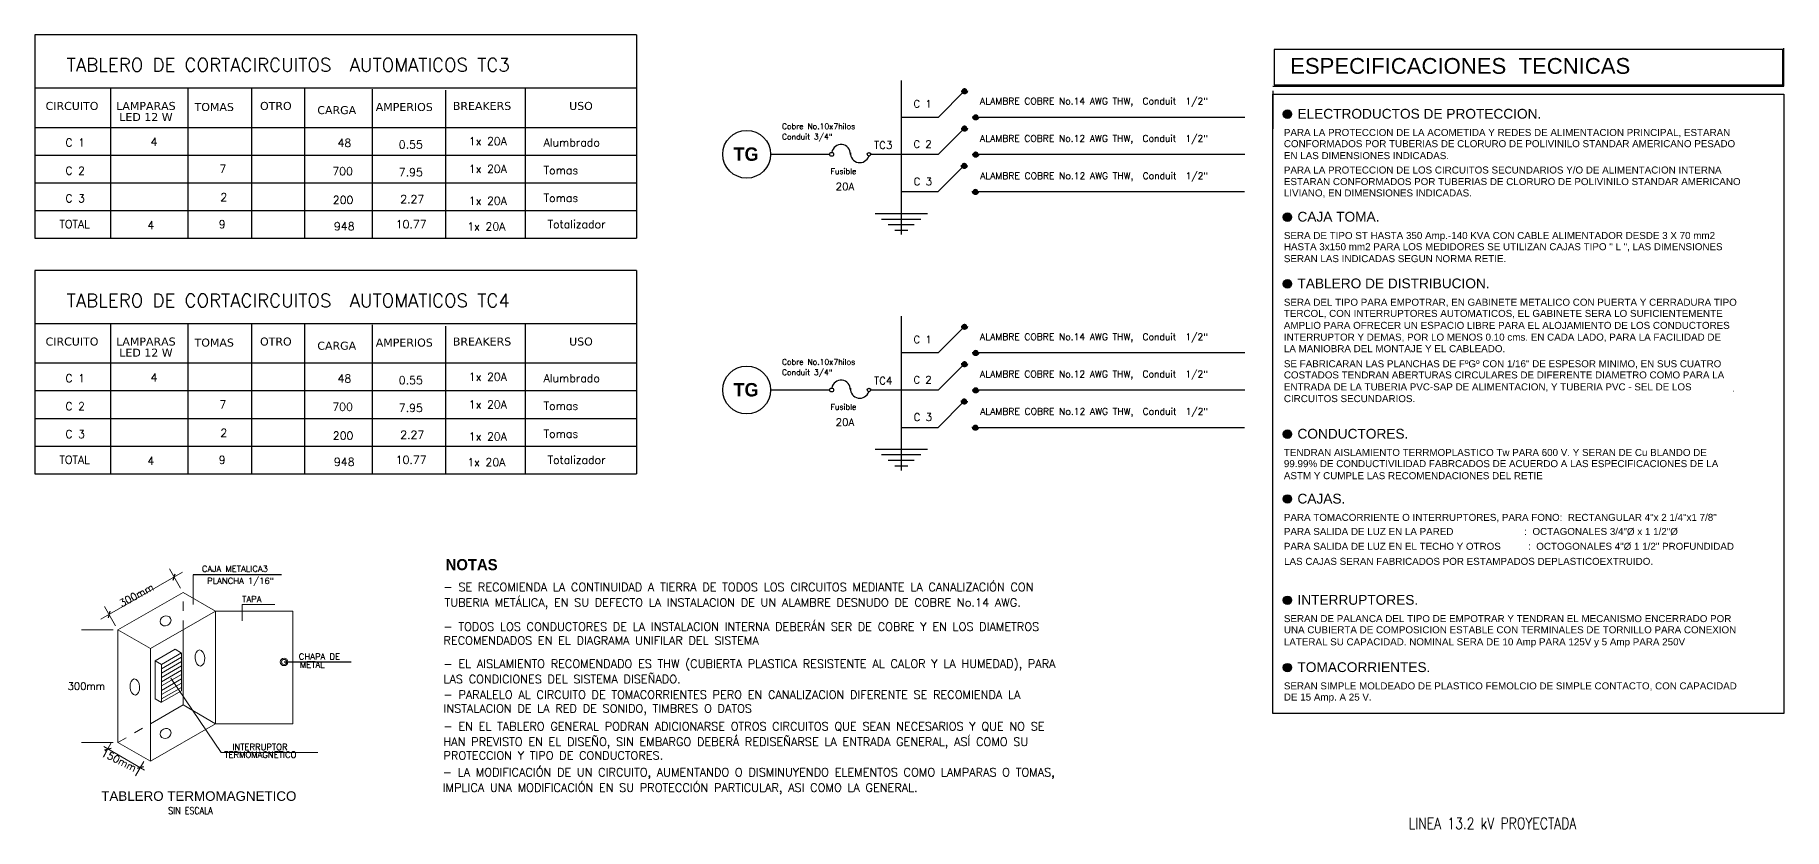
# Model space of a CAD drawing. Extents: x 876.5 to 905.5, y -313.4 to -291.
# Drawn here: x 887.09 to 905.53, y -299.37 to -290.99 of the extents above; entities that cross this region are included whole.
import ezdxf

# ---------------------------------------------------------------- set-up
doc = ezdxf.new("R2010")
doc.units = 0
doc.header["$LTSCALE"] = 0.01
for name, pattern in [('CONTINUA', [0]), ('DASHED2', [0.28575, 0.1905, -0.09525]), ('ISO dash', [15, 12, -3])]:
    doc.linetypes.add(name, pattern=pattern)
doc.layers.get('0').update_dxf_attribs({"linetype": 'CONTINUOUS'})
doc.styles.add('A-2', font='swissel.ttf', dxfattribs={"height": 0.1})
doc.styles.add('ARIAL', font='arial.ttf')
doc.styles.add('ROMANS', font='romans.shx')
doc.styles.add('STYLE3', font='verdana.ttf', dxfattribs={"height": 0.15})
doc.styles.add('STYLE4', font='', dxfattribs={"height": 0.3})
doc.styles.add('STYLE5', font='simplex.shx', dxfattribs={"height": 2.6})
doc.styles.add('STYLE6', font='simplex.shx', dxfattribs={"height": 0.15})
doc.styles.add('TEXTO EJES', font='swissek.ttf', dxfattribs={"height": 0.25})
doc.styles.add('VIGAS', font='swisse.ttf', dxfattribs={"width": 1.2, "height": 0.15})
doc.styles.get('STYLE4').set_extended_font_data('Modern No. 20', bold=True)

msp = doc.modelspace()

# ---------------------------------------------------------------- hatches: boundary and pattern name
at = {"linetype": 'DASHED2'}
for points in [[(896.918, -291.582, 1), (896.859, -291.582, 1)], [(897.037, -291.858, 1), (896.977, -291.858, 1)], [(896.918, -291.976, 1), (896.859, -291.976, 1)], [(897.037, -292.251, 1), (896.977, -292.251, 1)], [(896.916, -292.37, 1), (896.856, -292.37, 1)], [(897.034, -292.645, 1), (896.974, -292.645, 1)], [(896.918, -294.068, 1), (896.859, -294.068, 1)], [(897.037, -294.344, 1), (896.977, -294.344, 1)], [(896.918, -294.462, 1), (896.859, -294.462, 1)], [(896.916, -294.856, 1), (896.856, -294.856, 1)], [(897.037, -294.738, 1), (896.977, -294.738, 1)], [(897.034, -295.132, 1), (896.974, -295.132, 1)]]:
    msp.add_hatch(color=7, dxfattribs=at).paths.add_polyline_path(points)
for points in [[(900.338, -291.827, 1), (900.248, -291.827, 1)], [(900.338, -292.914, 1), (900.248, -292.914, 1)], [(900.338, -293.618, 1), (900.248, -293.618, 1)], [(900.338, -295.204, 1), (900.248, -295.204, 1)], [(900.338, -295.888, 1), (900.248, -295.888, 1)], [(900.338, -296.957, 1), (900.248, -296.957, 1)], [(900.338, -297.667, 1), (900.248, -297.667, 1)]]:
    msp.add_hatch(color=7).paths.add_polyline_path(points)

# ---------------------------------------------------------------- linework, layer by layer
at = {"color": 7}
for p, q in [((887.088, -290.992), (887.088, -293.137)), ((893.43, -290.992), (887.088, -290.992)), ((893.43, -290.992), (893.43, -293.137)), ((905.516, -291.144), (900.152, -291.144)), ((900.152, -291.144), (900.152, -291.519)), ((905.516, -291.519), (905.516, -291.144)), ((905.529, -291.532), (905.529, -291.13)), ((893.43, -291.554), (887.088, -291.554)), ((887.889, -293.137), (887.889, -291.554)), ((887.889, -293.137), (887.889, -291.554)), ((888.703, -293.137), (888.703, -291.554)), ((888.703, -293.137), (888.703, -291.554)), ((889.373, -293.137), (889.373, -291.554)), ((889.373, -293.137), (889.373, -291.554)), ((889.933, -293.137), (889.933, -291.554)), ((889.933, -293.137), (889.933, -291.554)), ((892.26, -293.137), (892.26, -291.554)), ((892.26, -293.137), (892.26, -291.554)), ((896.222, -291.473), (896.222, -293.099)), ((900.139, -291.532), (905.529, -291.532)), ((900.152, -291.519), (905.516, -291.519)), ((890.645, -293.137), (890.645, -291.565)), ((890.645, -293.137), (890.645, -291.565)), ((891.42, -293.137), (891.42, -291.576)), ((891.42, -293.137), (891.42, -291.576)), ((896.613, -291.858), (896.889, -291.582)), ((900.139, -291.582), (900.139, -291.984)), ((900.139, -298.151), (900.139, -291.617)), ((900.139, -291.617), (905.529, -291.617)), ((905.529, -291.617), (905.529, -298.151)), ((896.219, -291.858), (896.613, -291.858)), ((897.007, -291.858), (899.843, -291.858)), ((887.088, -291.967), (893.43, -291.967)), ((896.613, -292.251), (896.889, -291.976)), ((887.088, -292.259), (893.43, -292.259)), ((894.843, -292.251), (894.959, -292.251)), ((894.959, -292.251), (895.468, -292.251)), ((895.901, -292.251), (896.222, -292.251)), ((896.219, -292.251), (896.613, -292.251)), ((897.007, -292.251), (899.843, -292.251)), ((896.61, -292.645), (896.886, -292.37)), ((887.088, -292.552), (893.43, -292.552)), ((896.217, -292.645), (896.61, -292.645)), ((897.004, -292.645), (899.84, -292.645)), ((887.088, -292.844), (893.43, -292.844)), ((895.946, -292.875), (896.497, -292.875)), ((896.015, -292.934), (896.428, -292.934)), ((896.084, -292.993), (896.359, -292.993)), ((887.088, -293.137), (893.43, -293.137)), ((896.153, -293.052), (896.291, -293.052)), ((887.088, -293.478), (887.088, -295.623)), ((893.43, -293.478), (887.088, -293.478)), ((893.43, -293.478), (893.43, -295.623)), ((893.43, -294.041), (887.088, -294.041)), ((887.889, -295.623), (887.889, -294.041)), ((887.889, -295.623), (887.889, -294.041)), ((888.703, -295.623), (888.703, -294.041)), ((888.703, -295.623), (888.703, -294.041)), ((889.373, -295.623), (889.373, -294.041)), ((889.373, -295.623), (889.373, -294.041)), ((889.933, -295.623), (889.933, -294.041)), ((889.933, -295.623), (889.933, -294.041)), ((890.645, -295.623), (890.645, -294.052)), ((890.645, -295.623), (890.645, -294.052)), ((891.42, -295.623), (891.42, -294.063)), ((891.42, -295.623), (891.42, -294.063)), ((892.26, -295.623), (892.26, -294.041)), ((892.26, -295.623), (892.26, -294.041)), ((896.222, -293.96), (896.222, -295.586)), ((896.613, -294.344), (896.889, -294.068)), ((887.088, -294.453), (893.43, -294.453)), ((896.219, -294.344), (896.613, -294.344)), ((896.613, -294.738), (896.889, -294.462)), ((897.007, -294.344), (899.843, -294.344)), ((887.088, -294.745), (893.43, -294.745)), ((894.843, -294.738), (894.959, -294.738)), ((894.959, -294.738), (895.468, -294.738)), ((895.901, -294.738), (896.222, -294.738)), ((896.219, -294.738), (896.613, -294.738)), ((896.61, -295.132), (896.886, -294.856)), ((897.007, -294.738), (899.843, -294.738)), ((887.088, -295.038), (893.43, -295.038)), ((896.217, -295.132), (896.61, -295.132)), ((897.004, -295.132), (899.84, -295.132)), ((887.088, -295.33), (893.43, -295.33)), ((895.946, -295.361), (896.497, -295.361)), ((896.015, -295.42), (896.428, -295.42)), ((896.084, -295.479), (896.359, -295.479)), ((896.153, -295.538), (896.291, -295.538)), ((887.088, -295.623), (893.43, -295.623)), ((889.687, -296.688), (888.755, -296.688)), ((889.714, -297.607), (890.423, -297.607)), ((905.529, -298.151), (900.139, -298.151))]:
    msp.add_line(p, q, dxfattribs=at)
at = {"color": 7, "lineweight": 5}
for p, q in [((904.994, -294.752), (904.997, -294.752)), ((904.997, -294.752), (904.994, -294.752)), ((904.994, -294.752), (904.997, -294.752)), ((904.997, -294.752), (904.994, -294.752))]:
    msp.add_line(p, q, dxfattribs=at)
at = {"color": 7, "linetype": 'Continuous', "lineweight": 9, "ltscale": 9}
for p, q in [((888.642, -296.661), (887.783, -297.157)), ((888.624, -296.829), (888.506, -296.625)), ((887.938, -297.225), (887.82, -297.021)), ((887.913, -297.269), (887.577, -297.269)), ((887.913, -298.457), (887.577, -298.457)), ((887.893, -298.461), (887.806, -298.612)), ((887.856, -298.525), (887.813, -298.5)), ((887.856, -298.525), (888.199, -298.723)), ((888.236, -298.659), (888.149, -298.81)), ((888.199, -298.723), (888.242, -298.748))]:
    msp.add_line(p, q, dxfattribs=at)
at = {"color": 7, "linetype": 'ByBlock', "lineweight": -2}
for p, q in [((888.546, -296.745), (888.565, -296.677)), ((887.879, -297.073), (887.861, -297.141)), ((887.822, -298.534), (887.89, -298.516)), ((888.233, -298.714), (888.165, -298.732))]:
    msp.add_line(p, q, dxfattribs=at)
at = {"color": 7, "linetype": 'CONTINUA', "lineweight": 9}
for p, q in [((888.755, -296.688), (888.755, -297.003)), ((889.618, -297.001), (889.273, -297.001)), ((889.273, -297.001), (889.273, -297.175)), ((888.649, -298.061), (888.649, -297.269)), ((888.354, -297.595), (888.565, -297.473)), ((888.354, -297.995), (888.354, -297.595)), ((888.354, -297.595), (888.422, -297.635)), ((888.421, -297.634), (888.632, -297.512)), ((888.421, -297.68), (888.632, -297.558)), ((888.421, -297.725), (888.632, -297.603)), ((888.421, -298.033), (888.421, -297.634)), ((888.565, -297.473), (888.633, -297.513)), ((888.632, -297.911), (888.632, -297.512)), ((888.421, -297.77), (888.632, -297.648)), ((888.421, -297.816), (888.632, -297.694)), ((888.421, -297.861), (888.632, -297.739)), ((888.421, -297.907), (888.632, -297.785)), ((889.051, -298.562), (888.52, -297.779)), ((888.354, -297.995), (888.422, -298.034)), ((888.421, -297.952), (888.632, -297.83)), ((888.421, -297.998), (888.632, -297.876)), ((888.421, -298.033), (888.632, -297.911)), ((888.306, -298.259), (888.649, -298.061)), ((888.992, -298.259), (888.649, -298.061)), ((890.072, -298.562), (889.051, -298.562))]:
    msp.add_line(p, q, dxfattribs=at)
at = {"color": 7, "linetype": 'CONTINUA', "lineweight": 20}
for p, q in [((887.963, -297.269), (888.649, -296.873)), ((888.992, -297.071), (888.649, -296.873)), ((888.306, -297.467), (888.992, -297.071)), ((888.992, -297.071), (889.807, -297.071)), ((888.992, -298.259), (888.992, -297.071)), ((889.807, -297.071), (889.807, -298.259)), ((887.963, -298.457), (887.963, -297.269)), ((888.306, -297.467), (887.963, -297.269)), ((888.306, -298.655), (888.306, -297.467)), ((888.306, -298.655), (888.992, -298.259)), ((888.992, -298.259), (889.807, -298.259)), ((888.306, -298.655), (887.963, -298.457))]:
    msp.add_line(p, q, dxfattribs=at)
at = {"color": 7, "linetype": 'ISO dash', "lineweight": 0, "ltscale": 0.007}
for p, q in [((888.649, -297.269), (888.649, -296.873)), ((887.963, -298.457), (888.306, -298.259))]:
    msp.add_line(p, q, dxfattribs=at)
at = {"color": 7, "linetype": 'DASHED2'}
for centre in [(896.889, -291.582), (897.007, -291.858), (896.889, -291.976), (897.007, -292.251), (896.886, -292.37), (897.004, -292.645), (896.889, -294.068), (897.007, -294.344), (896.889, -294.462), (896.886, -294.856), (897.007, -294.738), (897.004, -295.132)]:
    msp.add_circle(centre, 0.03, dxfattribs=at)
at = {"color": 7}
for centre, radius in [((900.293, -291.827), 0.0449), ((894.592, -292.251), 0.252), ((895.488, -292.251), 0.0206), ((895.488, -292.251), 5.315747841905249e-14), ((895.882, -292.251), 0.0185), ((895.882, -292.251), 2.797762022055394e-15), ((900.293, -292.914), 0.0449), ((900.293, -293.618), 0.0449), ((894.592, -294.738), 0.252), ((895.488, -294.738), 0.0206), ((895.488, -294.738), 5.315747841905249e-14), ((895.882, -294.738), 0.0185), ((895.882, -294.738), 2.797762022055394e-15), ((900.293, -295.204), 0.0449), ((900.293, -295.888), 0.0449), ((900.293, -296.957), 0.0449), ((900.293, -297.667), 0.0449)]:
    msp.add_circle(centre, radius, dxfattribs=at)
at = {"color": 7, "linetype": 'CONTINUA', "lineweight": 9}
for radius in [0.0396, 0.0264]:
    msp.add_circle((889.714, -297.607), radius, dxfattribs=at)
at = {"color": 7}
for centre, radius, start, end in [((895.587, -292.246), 0.0986, 356.7389, 171.2864), ((895.784, -292.24), 0.0991, 176.7667, 342.4444), ((895.587, -294.732), 0.0986, 356.7389, 171.2864), ((895.784, -294.726), 0.0991, 176.7667, 342.4444)]:
    msp.add_arc(centre, radius, start, end, dxfattribs=at)
at = {"color": 7, "linetype": 'CONTINUA', "lineweight": 9}
for centre, major_axis, ratio in [((888.465, -297.174), (0.053, 0.0265), 0.856594), ((888.827, -297.566), (-0.0057, 0.0851), 0.595093), ((888.141, -297.872), (-0.0057, 0.0851), 0.595093), ((888.465, -298.362), (0.053, 0.0265), 0.856594)]:
    msp.add_ellipse(centre, major_axis=major_axis, ratio=ratio, dxfattribs=at)

# ---------------------------------------------------------------- texts
at = {"color": 7}
for s, height, style, p in [('TABLERO DE CORTACIRCUITOS  AUTOMATICOS TC3', 0.14062, 'STYLE5', (887.423, -291.378)), ('ESPECIFICACIONES  TECNICAS', 0.1668, 'TEXTO EJES', (900.322, -291.402)), ('CIRCUITO', 0.0844, 'STYLE3', (887.2, -291.783)), ('LAMPARAS', 0.0844, 'STYLE3', (887.945, -291.783)), ('TOMAS', 0.0844, 'STYLE3', (888.771, -291.794)), ('OTRO', 0.0844, 'STYLE3', (889.461, -291.783)), ('AMPERIOS', 0.0844, 'STYLE3', (890.681, -291.794)), ('BREAKERS', 0.0844, 'STYLE3', (891.494, -291.783)), ('USO', 0.0844, 'STYLE3', (892.72, -291.783)), ('LED 12 W', 0.0844, 'STYLE3', (887.977, -291.9)), ('CARGA ', 0.0844, 'STYLE3', (890.065, -291.827)), ('ELECTRODUCTOS DE PROTECCION.', 0.1032, 'VIGAS', (900.399, -291.875)), ('C 1', 0.0844, 'STYLE6', (887.408, -292.17)), ('4', 0.0844, 'STYLE6', (888.307, -292.161)), ('48', 0.0844, 'STYLE6', (890.279, -292.173)), ('0.55', 0.0844, 'STYLE6', (890.924, -292.191)), ('1x 20A', 0.0844, 'STYLE6', (891.662, -292.155)), ('Alumbrado ', 0.0844, 'STYLE6', (892.451, -292.169)), ('CONFORMADOS POR TUBERIAS DE CLORURO DE POLIVINILO STANDAR AMERICANO PESADO', 0.07404, 'A-2', (900.256, -292.176)), ('PARA LA PROTECCION DE LA ACOMETIDA Y REDES DE ALIMENTACION PRINCIPAL, ESTARAN', 0.07404, 'A-2', (900.256, -292.058)), ('EN LAS DIMENSIONES INDICADAS.', 0.07404, 'A-2', (900.256, -292.302)), ('C 2', 0.0844, 'STYLE6', (887.408, -292.466)), ('7', 0.0844, 'STYLE6', (889.033, -292.447)), ('700', 0.0844, 'STYLE6', (890.223, -292.472)), ('7.95', 0.0844, 'STYLE6', (890.924, -292.483)), ('1x 20A', 0.0844, 'STYLE6', (891.662, -292.447)), ('Tomas', 0.0844, 'STYLE6', (892.451, -292.462)), ('PARA LA PROTECCION DE LOS CIRCUITOS SECUNDARIOS Y/O DE ALIMENTACION INTERNA', 0.07404, 'A-2', (900.256, -292.454)), ('ESTARAN CONFORMADOS POR TUBERIAS DE CLORURO DE POLIVINILO STANDAR AMERICANO', 0.07404, 'A-2', (900.256, -292.576)), ('LIVIANO, EN DIMENSIONES INDICADAS.', 0.07404, 'A-2', (900.256, -292.696)), ('C 3', 0.0844, 'STYLE6', (887.408, -292.758)), ('2', 0.0844, 'STYLE6', (889.042, -292.746)), ('200', 0.0844, 'STYLE6', (890.228, -292.775)), ('2.27', 0.0844, 'STYLE6', (890.939, -292.767)), ('1x 20A', 0.0844, 'STYLE6', (891.662, -292.784)), ('Tomas', 0.0844, 'STYLE6', (892.451, -292.754)), ('TOTAL', 0.0844, 'STYLE6', (887.346, -293.03)), ('4', 0.0844, 'STYLE6', (888.273, -293.04)), ('9', 0.0844, 'STYLE6', (889.025, -293.031)), ('948', 0.0844, 'STYLE6', (890.24, -293.053)), ('10.77', 0.0844, 'STYLE6', (890.892, -293.031)), ('1x 20A', 0.0844, 'STYLE6', (891.646, -293.055)), ('Totalizador', 0.08437, 'STYLE6', (892.493, -293.031)), ('CAJA TOMA.', 0.1032, 'VIGAS', (900.399, -292.961)), ('SERA DE TIPO ST HASTA 350 Amp.-140 KVA CON CABLE ALIMENTADOR DESDE 3 X 70 mm2', 0.07404, 'A-2', (900.256, -293.145)), ('HASTA 3x150 mm2 PARA LOS MEDIDORES SE UTILIZAN CAJAS TIPO " L ", LAS DIMENSIONES ', 0.07404, 'A-2', (900.256, -293.263)), ('SERAN LAS INDICADAS SEGUN NORMA RETIE.', 0.07404, 'A-2', (900.256, -293.389)), ('TABLERO DE DISTRIBUCION.', 0.1032, 'VIGAS', (900.399, -293.665)), ('TABLERO DE CORTACIRCUITOS  AUTOMATICOS TC4', 0.14062, 'STYLE5', (887.423, -293.864)), ('TERCOL, CON INTERRUPTORES AUTOMATICOS, EL GABINETE SERA LO SUFICIENTEMENTE ', 0.07404, 'A-2', (900.256, -293.967)), ('SERA DEL TIPO PARA EMPOTRAR, EN GABINETE METALICO CON PUERTA Y CERRADURA TIPO', 0.07404, 'A-2', (900.256, -293.849)), ('AMPLIO PARA OFRECER UN ESPACIO LIBRE PARA EL ALOJAMIENTO DE LOS CONDUCTORES ', 0.07404, 'A-2', (900.256, -294.093)), ('CIRCUITO', 0.0844, 'STYLE3', (887.2, -294.269)), ('LAMPARAS', 0.0844, 'STYLE3', (887.945, -294.269)), ('LED 12 W', 0.0844, 'STYLE3', (887.977, -294.386)), ('TOMAS', 0.0844, 'STYLE3', (888.771, -294.28)), ('OTRO', 0.0844, 'STYLE3', (889.461, -294.269)), ('CARGA ', 0.0844, 'STYLE3', (890.065, -294.313)), ('AMPERIOS', 0.0844, 'STYLE3', (890.681, -294.28)), ('BREAKERS', 0.0844, 'STYLE3', (891.494, -294.269)), ('USO', 0.0844, 'STYLE3', (892.72, -294.269)), ('LA MANIOBRA DEL MONTAJE Y EL CABLEADO.', 0.07404, 'A-2', (900.256, -294.339)), ('INTERRUPTOR Y DEMAS, POR LO MENOS 0.10 cms. EN CADA LADO, PARA LA FACILIDAD DE ', 0.07404, 'A-2', (900.256, -294.217)), ('SE FABRICARAN LAS PLANCHAS DE FºGº CON 1/16" DE ESPESOR MINIMO, EN SUS CUATRO', 0.07404, 'A-2', (900.256, -294.498)), ('C 1', 0.0844, 'STYLE6', (887.408, -294.656)), ('4', 0.0844, 'STYLE6', (888.307, -294.647)), ('48', 0.0844, 'STYLE6', (890.279, -294.66)), ('0.55', 0.0844, 'STYLE6', (890.924, -294.677)), ('1x 20A', 0.0844, 'STYLE6', (891.662, -294.641)), ('Alumbrado ', 0.0844, 'STYLE6', (892.451, -294.656)), ('COSTADOS TENDRAN ABERTURAS CIRCULARES DE DIFERENTE DIAMETRO COMO PARA LA ', 0.07404, 'A-2', (900.256, -294.616)), ('ENTRADA DE LA TUBERIA PVC-SAP DE ALIMENTACION, Y TUBERIA PVC - SEL DE LOS ', 0.07404, 'A-2', (900.256, -294.742)), ('C 2', 0.0844, 'STYLE6', (887.408, -294.952)), ('7', 0.0844, 'STYLE6', (889.033, -294.934)), ('700', 0.0844, 'STYLE6', (890.223, -294.958)), ('1x 20A', 0.0844, 'STYLE6', (891.662, -294.933)), ('Tomas', 0.0844, 'STYLE6', (892.451, -294.948)), ('CIRCUITOS SECUNDARIOS.', 0.07404, 'A-2', (900.256, -294.866)), ('7.95', 0.0844, 'STYLE6', (890.924, -294.97)), ('C 3', 0.0844, 'STYLE6', (887.408, -295.245)), ('2', 0.0844, 'STYLE6', (889.042, -295.232)), ('200', 0.0844, 'STYLE6', (890.228, -295.262)), ('2.27', 0.0844, 'STYLE6', (890.939, -295.253)), ('1x 20A', 0.0844, 'STYLE6', (891.662, -295.271)), ('Tomas', 0.0844, 'STYLE6', (892.451, -295.241)), ('CONDUCTORES.', 0.1032, 'VIGAS', (900.399, -295.251)), ('TENDRAN AISLAMIENTO TERRMOPLASTICO Tw PARA 600 V. Y SERAN DE Cu BLANDO DE ', 0.07404, 'A-2', (900.256, -295.434)), ('TOTAL', 0.0844, 'STYLE6', (887.346, -295.516)), ('4', 0.0844, 'STYLE6', (888.273, -295.526)), ('9', 0.0844, 'STYLE6', (889.025, -295.518)), ('948', 0.0844, 'STYLE6', (890.24, -295.539)), ('10.77', 0.0844, 'STYLE6', (890.892, -295.517)), ('1x 20A', 0.0844, 'STYLE6', (891.646, -295.542)), ('Totalizador', 0.08437, 'STYLE6', (892.493, -295.518)), ('ASTM Y CUMPLE LAS RECOMENDACIONES DEL RETIE', 0.07404, 'A-2', (900.256, -295.679)), ('99.99% DE CONDUCTIVILIDAD FABRCADOS DE ACUERDO A LAS ESPECIFICACIONES DE LA ', 0.07404, 'A-2', (900.256, -295.552)), ('CAJAS.', 0.1032, 'VIGAS', (900.399, -295.936)), ('PARA TOMACORRIENTE O INTERRUPTORES, PARA FONO:  RECTANGULAR 4"x 2 1/4"x1 7/8"', 0.07404, 'A-2', (900.256, -296.119)), ('PARA SALIDA DE LUZ EN LA PARED                          :  OCTAGONALES 3/4"Ø x 1 1/2"Ø ', 0.07404, 'A-2', (900.256, -296.268)), ('PARA SALIDA DE LUZ EN EL TECHO Y OTROS          :  OCTOGONALES 4"Ø 1 1/2" PROFUNDIDAD', 0.07404, 'A-2', (900.256, -296.424)), ('LAS CAJAS SERAN FABRICADOS POR ESTAMPADOS DEPLASTICOEXTRUIDO.', 0.07404, 'A-2', (900.258, -296.583)), ('CAJA METALICA3', 0.065, 'STYLE5', (888.848, -296.657)), ('PLANCHA 1/16"', 0.065, 'STYLE5', (888.903, -296.784)), ('INTERRUPTORES.', 0.1032, 'VIGAS', (900.399, -297.004)), ('TAPA', 0.065, 'STYLE5', (889.273, -296.977)), ('SERAN DE PALANCA DEL TIPO DE EMPOTRAR Y TENDRAN EL MECANISMO ENCERRADO POR ', 0.07404, 'A-2', (900.256, -297.187)), ('UNA CUBIERTA DE COMPOSICION ESTABLE CON TERMINALES DE TORNILLO PARA CONEXION', 0.07404, 'A-2', (900.256, -297.305)), ('LATERAL SU CAPACIDAD. NOMINAL SERA DE 10 Amp PARA 125V y 5 Amp PARA 250V', 0.07404, 'A-2', (900.256, -297.432)), ('CHAPA DE', 0.065, 'STYLE5', (889.87, -297.583)), ('METAL', 0.065, 'STYLE5', (889.881, -297.668)), ('TOMACORRIENTES.', 0.1032, 'VIGAS', (900.399, -297.714)), ('SERAN SIMPLE MOLDEADO DE PLASTICO FEMOLCIO DE SIMPLE CONTACTO, CON CAPACIDAD ', 0.07404, 'A-2', (900.256, -297.897)), ('DE 15 Amp. A 25 V. ', 0.07404, 'A-2', (900.256, -298.015)), ('TERMOMAGNETICO', 0.065, 'STYLE5', (889.084, -298.619)), ('INTERRUPTOR ', 0.065, 'STYLE5', (889.169, -298.537)), ('TABLERO TERMOMAGNETICO', 0.1008, 'ARIAL', (887.787, -299.073))]:
    msp.add_text(s, height=height, dxfattribs=dict(at, style=style)).set_placement(p)
at = {"color": 7, "linetype": 'Continuous'}
for s, height, style, p in [('C 1', 0.0788, 'STYLE5', (896.35, -291.758)), ('ALAMBRE COBRE No.14 AWG THW,  Conduit  1/2"', 0.07087, 'STYLE6', (897.052, -291.725)), ('Cobre No.10x7hilos', 0.05906, 'STYLE6', (894.964, -291.985)), ('Conduit 3/4"', 0.05906, 'STYLE6', (894.964, -292.095)), ('C 2', 0.0788, 'STYLE5', (896.35, -292.183)), ('ALAMBRE COBRE No.12 AWG THW,  Conduit  1/2"', 0.07087, 'STYLE6', (897.052, -292.119)), ('TG', 0.1417, 'STYLE4', (894.454, -292.32)), ('TC3', 0.0788, 'STYLE5', (895.935, -292.193)), ('Fusible', 0.0591, 'STYLE6', (895.477, -292.46)), ('ALAMBRE COBRE No.12 AWG THW,  Conduit  1/2"', 0.07087, 'STYLE6', (897.054, -292.513)), ('20A', 0.0788, 'STYLE5', (895.53, -292.631)), ('C 3', 0.0788, 'STYLE5', (896.353, -292.577)), ('ALAMBRE COBRE No.14 AWG THW,  Conduit  1/2"', 0.07087, 'STYLE6', (897.052, -294.212)), ('C 1', 0.0788, 'STYLE5', (896.35, -294.245)), ('Cobre No.10x7hilos', 0.05906, 'STYLE6', (894.964, -294.471)), ('TG', 0.1417, 'STYLE4', (894.454, -294.806)), ('Conduit 3/4"', 0.05906, 'STYLE6', (894.964, -294.581)), ('TC4', 0.0788, 'STYLE5', (895.935, -294.679)), ('C 2', 0.0788, 'STYLE5', (896.35, -294.67)), ('ALAMBRE COBRE No.12 AWG THW,  Conduit  1/2"', 0.07087, 'STYLE6', (897.052, -294.605)), ('Fusible', 0.0591, 'STYLE6', (895.477, -294.946)), ('20A', 0.0788, 'STYLE5', (895.53, -295.117)), ('C 3', 0.0788, 'STYLE5', (896.353, -295.063)), ('ALAMBRE COBRE No.12 AWG THW,  Conduit  1/2"', 0.07087, 'STYLE6', (897.054, -294.999)), ('NOTAS', 0.117, 'STYLE4', (891.418, -296.639, -2.324)), ('- SE RECOMIENDA LA CONTINUIDAD A TIERRA DE TODOS LOS CIRCUITOS MEDIANTE LA CANALIZACIÓN CON', 0.08734, 'ROMANS', (891.395, -296.861, -2.324)), ('TUBERIA METÁLICA, EN SU DEFECTO LA INSTALACION DE UN ALAMBRE DESNUDO DE COBRE No.14 AWG.', 0.08734, 'ROMANS', (891.407, -297.024, -2.324)), ('- TODOS LOS CONDUCTORES DE LA INSTALACION INTERNA DEBERÁN SER DE COBRE Y EN LOS DIAMETROS', 0.08734, 'ROMANS', (891.395, -297.279, -2.324)), ('RECOMENDADOS EN EL DIAGRAMA UNIFILAR DEL SISTEMA', 0.08734, 'ROMANS', (891.395, -297.425, -2.324)), ('- EL AISLAMIENTO RECOMENDADO ES THW (CUBIERTA PLASTICA RESISTENTE AL CALOR Y LA HUMEDAD), PARA', 0.08734, 'ROMANS', (891.395, -297.67, -2.324)), ('300mm', 0.0766, 'ROMANS', (887.433, -297.901)), ('LAS CONDICIONES DEL SISTEMA DISEÑADO.', 0.08734, 'ROMANS', (891.395, -297.832, -2.324)), ('- PARALELO AL CIRCUITO DE TOMACORRIENTES PERO EN CANALIZACION DIFERENTE SE RECOMIENDA LA', 0.08734, 'ROMANS', (891.395, -297.996, -2.324)), ('INSTALACION DE LA RED DE SONIDO, TIMBRES O DATOS', 0.08734, 'ROMANS', (891.395, -298.142, -2.324)), ('- EN EL TABLERO GENERAL PODRAN ADICIONARSE OTROS CIRCUITOS QUE SEAN NECESARIOS Y QUE NO SE', 0.08734, 'ROMANS', (891.395, -298.33, -2.324)), ('HAN PREVISTO EN EL DISEÑO, SIN EMBARGO DEBERÁ REDISEÑARSE LA ENTRADA GENERAL, ASÍ COMO SU', 0.08734, 'ROMANS', (891.395, -298.493, -2.324)), ('PROTECCION Y TIPO DE CONDUCTORES.', 0.08734, 'ROMANS', (891.395, -298.638, -2.324)), ('- LA MODIFICACIÓN DE UN CIRCUITO, AUMENTANDO O DISMINUYENDO ELEMENTOS COMO LAMPARAS O TOMAS,', 0.08734, 'ROMANS', (891.387, -298.815, -2.324)), ('IMPLICA UNA MODIFICACIÓN EN SU PROTECCIÓN PARTICULAR, ASI COMO LA GENERAL.', 0.08734, 'ROMANS', (891.387, -298.977, -2.324))]:
    msp.add_text(s, height=height, dxfattribs=dict(at, style=style)).set_placement(p)
at = {"color": 7, "linetype": 'Continuous', "style": 'ROMANS'}
for s, rotation, p in [('300mm', 28.4464, (888.003, -297.03)), ('150mm', 333.1853, (887.782, -298.591))]:
    msp.add_text(s, height=0.0766, rotation=rotation, dxfattribs=at).set_placement(p)
at = {"color": 7, "linetype": 'CONTINUA', "lineweight": 20, "style": 'ROMANS', "width": 0.8}
for s, height, p in [('SIN ESCALA', 0.0766, (888.493, -299.215)), ('LINEA 13.2 kV PROYECTADA', 0.11945, (901.57, -299.37))]:
    msp.add_text(s, height=height, dxfattribs=at).set_placement(p)

doc.saveas('drawing.dxf')
